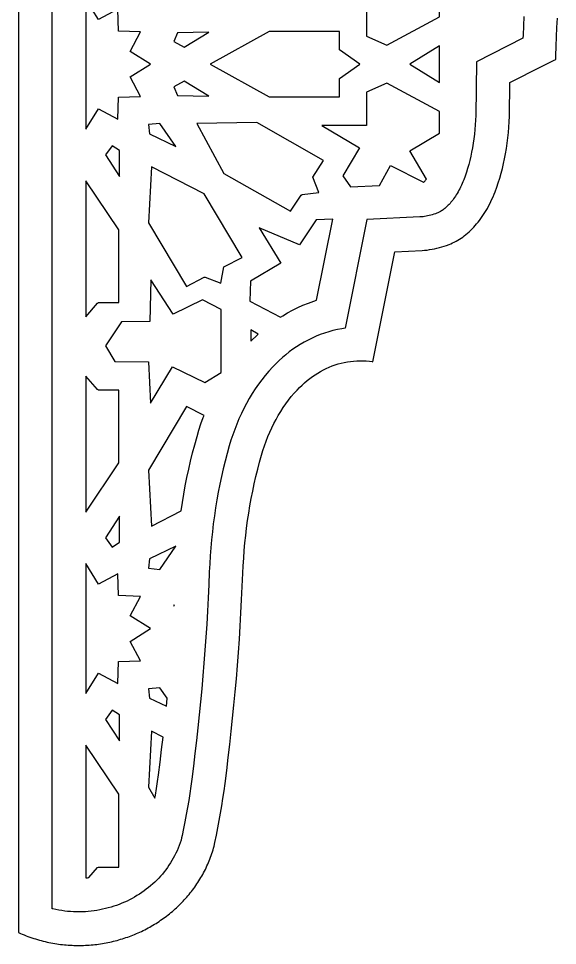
# Model space of a CAD drawing. Extents: x -522 to 521, y -590 to 590.
# Drawn here: x -522 to -281.3, y -589.8 to -175.7 of the extents above; entities that cross this region are included whole.
import ezdxf

# ---------------------------------------------------------------- set-up
doc = ezdxf.new("R2010")
doc.units = 0
doc.layers.add('LAYER_1', color=18, linetype='CONTINUOUS')
doc.layers.add('LAYER_2', color=150, linetype='CONTINUOUS')

msp = doc.modelspace()

# ---------------------------------------------------------------- linework, layer by layer
at = {"layer": 'LAYER_1'}
msp.add_lwpolyline([(-522.05, 590.02), (-522.05, -584.03), (-521.21, -584.4), (-520.37, -584.75), (-519.53, -585.1), (-518.68, -585.43), (-517.84, -585.74), (-516.99, -586.05), (-516.14, -586.34), (-515.29, -586.62), (-514.44, -586.89), (-513.59, -587.15), (-512.73, -587.39), (-511.88, -587.62), (-511.02, -587.84), (-510.16, -588.05), (-509.3, -588.25), (-508.45, -588.43), (-507.59, -588.6), (-506.73, -588.76), (-505.87, -588.91), (-505.01, -589.04), (-504.15, -589.17), (-503.29, -589.28), (-502.43, -589.38), (-501.57, -589.47), (-500.71, -589.55), (-499.85, -589.62), (-498.99, -589.67), (-498.14, -589.72), (-497.28, -589.75), (-496.42, -589.77), (-495.57, -589.78), (-494.72, -589.78), (-493.86, -589.77), (-493.01, -589.74), (-492.16, -589.71), (-491.32, -589.67), (-490.47, -589.61), (-489.63, -589.54), (-488.78, -589.47), (-487.94, -589.38), (-487.11, -589.28), (-486.27, -589.17), (-485.44, -589.05), (-484.6, -588.92), (-483.78, -588.78), (-482.95, -588.62), (-482.13, -588.46), (-481.31, -588.29), (-480.49, -588.11), (-479.68, -587.91), (-478.86, -587.71), (-478.06, -587.5), (-477.25, -587.27), (-476.45, -587.04), (-475.65, -586.8), (-474.86, -586.54), (-474.07, -586.28), (-473.29, -586.01), (-472.5, -585.72), (-471.73, -585.43), (-470.95, -585.13), (-470.19, -584.82), (-469.42, -584.49), (-468.66, -584.16), (-467.91, -583.82), (-467.16, -583.47), (-466.41, -583.11), (-465.67, -582.74), (-464.94, -582.37), (-464.21, -581.98), (-463.48, -581.58), (-462.77, -581.18), (-462.05, -580.76), (-461.35, -580.34), (-460.64, -579.91), (-459.95, -579.46), (-459.26, -579.01), (-458.58, -578.55), (-457.9, -578.09), (-457.23, -577.61), (-456.56, -577.12), (-455.91, -576.63), (-455.26, -576.13), (-454.61, -575.61), (-453.97, -575.09), (-453.34, -574.57), (-452.72, -574.03), (-452.11, -573.49), (-451.5, -572.93), (-450.9, -572.37), (-450.3, -571.8), (-449.72, -571.22), (-449.14, -570.64), (-448.57, -570.04), (-448.01, -569.44), (-447.45, -568.83), (-446.91, -568.21), (-446.37, -567.59), (-445.84, -566.96), (-445.32, -566.31), (-444.81, -565.67), (-444.3, -565.01), (-443.81, -564.35), (-443.33, -563.67), (-442.85, -562.99), (-442.38, -562.31), (-441.92, -561.62), (-441.48, -560.91), (-441.04, -560.21), (-440.61, -559.49), (-440.19, -558.77), (-439.78, -558.04), (-439.38, -557.3), (-438.99, -556.56), (-438.61, -555.81), (-438.24, -555.05), (-437.89, -554.28), (-437.54, -553.51), (-437.2, -552.73), (-436.87, -551.95), (-436.56, -551.16), (-436.25, -550.36), (-435.96, -549.55), (-435.68, -548.74), (-435.4, -547.93), (-435.14, -547.1), (-434.9, -546.27), (-434.66, -545.43), (-434.31, -543.82), (-433.63, -540.56), (-432.99, -537.29), (-432.38, -534.01), (-431.8, -530.72), (-431.25, -527.41), (-430.74, -524.09), (-430.25, -520.76), (-429.8, -517.41), (-429.06, -511.6), (-428.35, -505.77), (-427.67, -499.94), (-427.03, -494.1), (-426.41, -488.25), (-425.83, -482.39), (-425.29, -476.53), (-424.77, -470.66), (-424.29, -464.78), (-423.85, -458.9), (-423.43, -453.01), (-423.05, -447.12), (-422.7, -441.22), (-422.39, -435.32), (-422.1, -429.42), (-421.85, -423.46), (-421.7, -420.12), (-421.49, -416.73), (-421.23, -413.36), (-420.93, -409.99), (-420.57, -406.64), (-420.17, -403.29), (-419.72, -399.96), (-419.22, -396.65), (-418.67, -393.34), (-418.08, -390.05), (-417.43, -386.78), (-416.74, -383.53), (-416, -380.29), (-415.22, -377.08), (-414.38, -373.88), (-413.49, -370.69), (-412.87, -368.6), (-412.18, -366.52), (-411.45, -364.47), (-410.67, -362.46), (-409.84, -360.49), (-408.96, -358.55), (-408.03, -356.65), (-407.05, -354.79), (-406.03, -352.97), (-404.96, -351.2), (-403.85, -349.48), (-402.69, -347.8), (-401.49, -346.18), (-400.24, -344.61), (-398.96, -343.09), (-397.63, -341.65), (-396.54, -340.53), (-395.44, -339.46), (-394.31, -338.44), (-393.16, -337.47), (-391.99, -336.54), (-390.8, -335.66), (-389.59, -334.83), (-388.36, -334.05), (-387.12, -333.32), (-385.86, -332.64), (-384.58, -332.01), (-383.29, -331.43), (-381.98, -330.91), (-380.66, -330.44), (-379.33, -330.02), (-377.99, -329.66), (-376.59, -329.34), (-375.19, -329.08), (-373.79, -328.87), (-372.38, -328.72), (-370.97, -328.63), (-369.57, -328.59), (-368.16, -328.61), (-366.75, -328.68), (-365.35, -328.8), (-364.16, -328.96), (-363.79, -329.01), (-354.01, -279.93), (-341.77, -279.31), (-340.67, -279.22), (-339.57, -279.1), (-338.47, -278.95), (-337.37, -278.77), (-336.27, -278.56), (-335.18, -278.32), (-334.09, -278.04), (-333, -277.74), (-331.91, -277.4), (-330.83, -277.03), (-329.76, -276.64), (-328.97, -276.31), (-328.19, -275.97), (-327.42, -275.59), (-326.65, -275.19), (-325.9, -274.76), (-325.15, -274.3), (-324.4, -273.82), (-323.67, -273.3), (-322.94, -272.76), (-322.22, -272.19), (-321.51, -271.6), (-320.81, -270.97), (-320.12, -270.32), (-319.44, -269.65), (-318.76, -268.95), (-318.1, -268.22), (-317.45, -267.46), (-316.81, -266.68), (-316.18, -265.87), (-315.56, -265.04), (-314.95, -264.18), (-314.36, -263.29), (-313.78, -262.38), (-313.21, -261.45), (-312.66, -260.49), (-312.12, -259.51), (-311.59, -258.5), (-311.09, -257.47), (-310.59, -256.41), (-310.11, -255.33), (-309.65, -254.22), (-309.21, -253.11), (-308.47, -251.09), (-307.77, -249.04), (-307.12, -246.96), (-306.51, -244.85), (-305.94, -242.7), (-305.43, -240.52), (-304.95, -238.32), (-304.53, -236.09), (-304.14, -233.74), (-303.8, -231.38), (-303.5, -229), (-303.26, -226.6), (-303.07, -224.2), (-302.92, -221.78), (-302.83, -219.36), (-302.59, -204.26), (-288.1, -196.91), (-282.74, -194.31), (-282.11, -194.03), (-282.06, -192.31), (-281.91, -188.06), (-281.74, -183.85), (-281.55, -179.66), (-281.34, -175.51)], dxfattribs=at)
for points in [[(-372.17, -138.92), (-377.15, -146.16), (-369.72, -158.75), (-386.65, -168.74), (-366.69, -168.74), (-366.69, -183.51), (-357.61, -187.66), (-334.03, -174.96), (-334.03, -165.29), (-347.35, -157.4), (-338.24, -141.88), (-355.84, -150.79), (-362.82, -138.52)], [(-492.05, -225.13), (-486.36, -216), (-477.72, -220.62), (-477.38, -210.81), (-467.57, -210.47), (-472.17, -201.78), (-463.09, -196.08), (-472.17, -190.39), (-467.57, -181.7), (-477.38, -181.36), (-477.72, -171.54), (-486.36, -176.16), (-492.05, -167.03)], [(-451.03, -182.12), (-452.76, -185.98), (-448.03, -188.48), (-437.11, -181.82)], [(-436.41, -196.08), (-410.15, -210.74), (-378.71, -210.74), (-378.71, -202.48), (-369.55, -196.08), (-378.71, -189.68), (-378.71, -181.43), (-410.15, -181.43)], [(-347.24, -196.08), (-334.02, -204.23), (-334.02, -196.08), (-334.02, -187.94)], [(-452.76, -206.18), (-451.03, -210.04), (-437.11, -210.35), (-448.03, -203.69)], [(-366.69, -208.66), (-366.69, -223.43), (-386.65, -223.43), (-369.72, -233.41), (-377.15, -246.01), (-373.8, -250.89), (-360.88, -250.23), (-355.84, -241.38), (-341.1, -248.84), (-341.04, -248.82), (-341.03, -248.81), (-340.94, -248.72), (-340.83, -248.61), (-340.7, -248.48), (-340.56, -248.32), (-340.4, -248.14), (-340.24, -247.94), (-340.06, -247.71), (-339.89, -247.48), (-347.35, -234.77), (-334.03, -226.87), (-334.03, -217.21), (-357.61, -204.5)], [(-463.94, -223.04), (-463.49, -227.18), (-451.75, -232.84), (-458.91, -222.55)], [(-442.42, -222.55), (-430.37, -244.92), (-400.55, -261.82), (-395.84, -254.57), (-395.4, -254.3), (-387.92, -253.43), (-390.65, -246.57), (-385.79, -239.09), (-415.59, -222.2)], [(-483.18, -236.65), (-476.96, -246.28), (-476.93, -234.62), (-480.18, -232.54)], [(-464.06, -266.9), (-447.07, -295.34), (-439.14, -291.21), (-438.62, -291.18), (-431.64, -293.87), (-430.39, -286.65), (-422.21, -282.38), (-439.19, -253.95), (-462.71, -241.88)], [(-492, -308.92), (-486.84, -302.84), (-486.37, -302.62), (-477.29, -302.62), (-477.29, -270.06), (-491.99, -248.13)], [(-389.13, -265.65), (-396.61, -276.74), (-414.57, -269.22), (-404.92, -284.95), (-418.5, -293.07), (-418.67, -301.97), (-404.99, -309.07), (-404.02, -308.46), (-401.85, -307.18), (-399.61, -305.97), (-397.33, -304.85), (-395, -303.81), (-392.61, -302.85), (-390.18, -301.98), (-388.91, -301.58), (-381.69, -265.34)], [(-463.46, -311.11), (-476.02, -311.2), (-483.27, -321.89), (-479.01, -328.94), (-463.93, -329.09), (-463.09, -347.45), (-453.24, -331.26), (-438.84, -338.29), (-431.54, -333.82), (-431.54, -305.65), (-439.81, -301.39), (-452.96, -307.83), (-462.96, -292.45)], [(-418.23, -319.8), (-417.69, -319.24), (-415.91, -317.53), (-415.03, -316.73), (-418.23, -314.82)], [(-491.99, -396.19), (-477.29, -374.25), (-477.29, -341.69), (-486.37, -341.69), (-486.84, -341.48), (-492, -335.39)], [(-464.06, -377.41), (-462.71, -402.44), (-449.4, -395.6), (-448.85, -391.96), (-448.23, -388.22), (-447.56, -384.49), (-446.83, -380.77), (-446.04, -377.07), (-445.2, -373.39), (-444.3, -369.73), (-443.35, -366.08), (-442.32, -362.36), (-441.49, -359.6), (-440.56, -356.77), (-439.56, -353.97), (-439.21, -353.07), (-447.07, -348.97)], [(-483.18, -407.66), (-480.18, -411.78), (-476.93, -409.69), (-476.96, -398.04)], [(-463.49, -417.13), (-463.94, -421.27), (-458.91, -421.76), (-451.75, -411.47)], [(-492.05, -477.28), (-486.36, -468.15), (-477.72, -472.77), (-477.38, -462.96), (-467.57, -462.62), (-472.17, -453.93), (-463.09, -448.23), (-472.17, -442.54), (-467.57, -433.85), (-477.38, -433.51), (-477.72, -423.69), (-486.36, -428.31), (-492.05, -419.18)], [(-452.76, -438.13), (-452.58, -438.22), (-452.55, -437.67)], [(-463.94, -475.19), (-463.49, -479.33), (-456.03, -482.93), (-455.7, -479.52), (-455.68, -479.34), (-458.91, -474.7)], [(-483.18, -488.8), (-476.96, -498.42), (-476.93, -486.77), (-480.18, -484.69)], [(-464.06, -519.05), (-461.1, -524.01), (-460.87, -522.66), (-460.4, -519.63), (-459.96, -516.59), (-459.54, -513.5), (-458.83, -507.89), (-458.14, -502.23), (-457.5, -496.7), (-462.71, -494.03)], [(-492, -559.63), (-491.27, -559.56), (-490.65, -559.48), (-486.84, -554.99), (-486.37, -554.77), (-477.29, -554.77), (-477.29, -522.21), (-491.99, -500.28)]]:
    msp.add_lwpolyline(points, close=True, dxfattribs=at)
at = {"layer": 'LAYER_2'}
msp.add_lwpolyline([(-296.32, -174.72), (-296.53, -178.95), (-296.73, -183.2), (-296.78, -184.49), (-317.44, -194.98), (-317.83, -218.95), (-317.91, -221.06), (-318.03, -223.16), (-318.2, -225.25), (-318.41, -227.32), (-318.66, -229.38), (-318.96, -231.43), (-319.3, -233.45), (-319.66, -235.35), (-320.06, -237.22), (-320.5, -239.06), (-320.97, -240.86), (-321.48, -242.64), (-322.03, -244.37), (-322.61, -246.07), (-323.23, -247.76), (-323.55, -248.58), (-323.9, -249.4), (-324.25, -250.2), (-324.61, -250.97), (-324.98, -251.72), (-325.35, -252.44), (-325.74, -253.14), (-326.12, -253.81), (-326.51, -254.46), (-326.91, -255.08), (-327.31, -255.68), (-327.71, -256.25), (-328.12, -256.79), (-328.52, -257.31), (-328.93, -257.8), (-329.33, -258.27), (-329.73, -258.71), (-330.13, -259.13), (-330.53, -259.52), (-330.92, -259.89), (-331.31, -260.24), (-331.69, -260.56), (-332.07, -260.86), (-332.44, -261.14), (-332.81, -261.39), (-333.17, -261.62), (-333.52, -261.84), (-333.86, -262.03), (-334.19, -262.21), (-334.52, -262.37), (-334.83, -262.51), (-335.18, -262.65), (-335.85, -262.89), (-336.55, -263.13), (-337.25, -263.35), (-337.94, -263.54), (-338.63, -263.72), (-339.32, -263.87), (-340.01, -264), (-340.69, -264.12), (-341.38, -264.21), (-342.06, -264.28), (-342.74, -264.34), (-366.43, -265.54), (-376.1, -314.05), (-377.66, -314.28), (-379.63, -314.65), (-381.6, -315.1), (-383.52, -315.61), (-385.42, -316.21), (-387.3, -316.88), (-389.14, -317.62), (-390.95, -318.43), (-392.74, -319.31), (-394.48, -320.25), (-396.19, -321.25), (-397.87, -322.32), (-399.51, -323.45), (-401.11, -324.63), (-402.67, -325.86), (-404.19, -327.15), (-405.67, -328.5), (-407.12, -329.89), (-408.54, -331.35), (-410.21, -333.18), (-411.84, -335.09), (-413.4, -337.05), (-414.89, -339.07), (-416.32, -341.14), (-417.69, -343.26), (-418.99, -345.42), (-420.23, -347.62), (-421.41, -349.87), (-422.53, -352.15), (-423.58, -354.48), (-424.57, -356.83), (-425.5, -359.22), (-426.37, -361.64), (-427.18, -364.1), (-427.91, -366.52), (-428.87, -369.98), (-429.76, -373.4), (-430.6, -376.84), (-431.39, -380.3), (-432.13, -383.78), (-432.82, -387.27), (-433.45, -390.78), (-434.04, -394.3), (-434.57, -397.84), (-435.05, -401.39), (-435.48, -404.95), (-435.85, -408.53), (-436.18, -412.11), (-436.45, -415.71), (-436.67, -419.31), (-436.84, -422.8), (-437.09, -428.74), (-437.37, -434.56), (-437.68, -440.38), (-438.02, -446.19), (-438.4, -452), (-438.81, -457.8), (-439.25, -463.6), (-439.72, -469.39), (-440.23, -475.18), (-440.77, -480.96), (-441.34, -486.73), (-441.94, -492.49), (-442.57, -498.25), (-443.24, -504), (-443.94, -509.75), (-444.67, -515.46), (-445.11, -518.68), (-445.57, -521.86), (-446.06, -525.03), (-446.59, -528.19), (-447.14, -531.34), (-447.73, -534.48), (-448.34, -537.6), (-448.98, -540.7), (-449.21, -541.74), (-449.48, -542.69), (-449.88, -543.91), (-450.31, -545.11), (-450.77, -546.29), (-451.26, -547.44), (-451.78, -548.58), (-452.33, -549.7), (-452.92, -550.79), (-453.53, -551.87), (-454.17, -552.92), (-454.85, -553.96), (-455.55, -554.97), (-456.28, -555.97), (-457.03, -556.94), (-457.82, -557.89), (-458.63, -558.82), (-459.46, -559.73), (-460.32, -560.62), (-461.21, -561.48), (-462.12, -562.32), (-463.06, -563.14), (-464.02, -563.93), (-465, -564.7), (-466, -565.44), (-467.03, -566.16), (-468.07, -566.85), (-469.14, -567.52), (-470.22, -568.16), (-471.33, -568.78), (-472.45, -569.36), (-473.59, -569.92), (-474.75, -570.45), (-475.92, -570.95), (-477.1, -571.43), (-478.3, -571.87), (-479.52, -572.28), (-480.74, -572.67), (-481.98, -573.02), (-483.23, -573.34), (-484.49, -573.63), (-485.76, -573.89), (-487.03, -574.11), (-488.32, -574.31), (-489.61, -574.47), (-490.91, -574.6), (-492.21, -574.69), (-493.52, -574.75), (-494.83, -574.78), (-496.15, -574.77), (-497.47, -574.73), (-498.79, -574.65), (-500.11, -574.54), (-501.44, -574.4), (-502.76, -574.21), (-504.08, -573.99), (-505.41, -573.74), (-506.73, -573.45), (-507.05, -573.37), (-507.05, 575.02)], dxfattribs=at)

doc.saveas('drawing.dxf')
